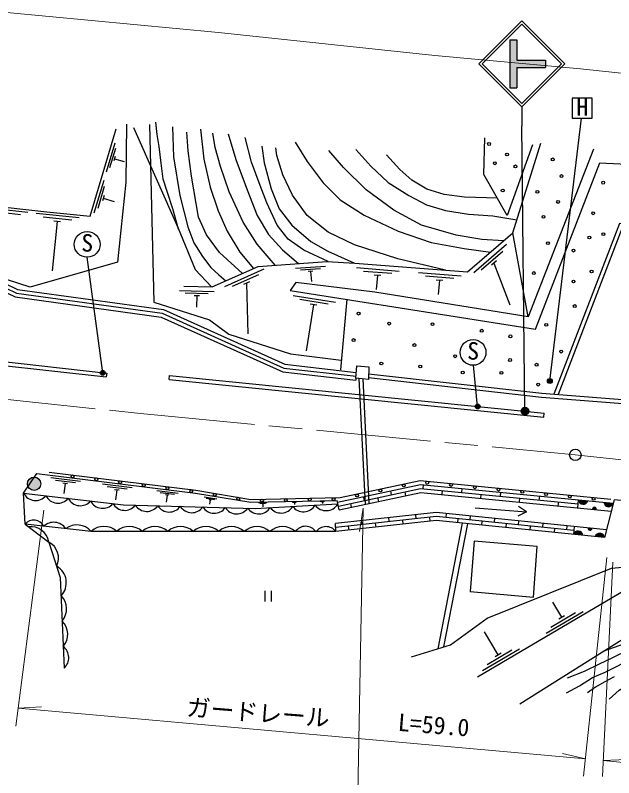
# Model space of a CAD drawing. Units: millimetres at full size, sheet at 1:1000; details may follow other scales. Extents: x 40000 to 680000, y 20000 to 380000.
# Drawn here: x 317722 to 380382, y 259285 to 339170 of the extents above; entities that cross this region are included whole.
import ezdxf
from ezdxf.enums import TextEntityAlignment as Align

# ---------------------------------------------------------------- set-up
doc = ezdxf.new("R2010")
doc.units = ezdxf.units.MM
doc.header["$LTSCALE"] = 1000
doc.linetypes.add('CHAIN', pattern=[18.5, 12, -1.5, 3.5, -1.5])
for name, color, linetype, lineweight in [('M-BGD', 7, 'Continuous', 25), ('M-BGD-EXST', 7, 'Continuous', 25), ('M-BMK', 2, 'CHAIN', 13), ('M-BMK-SRVR', 3, 'Continuous', 25), ('M-STR-HTXT', 7, 'Continuous', 13), ('M-STR-STRC', 7, 'Continuous', 25)]:
    doc.layers.add(name, color=color, linetype=linetype, lineweight=lineweight)
doc.styles.add('ＭＳ ゴシック', font='')
doc.styles.get('ＭＳ ゴシック').set_extended_font_data('MS Gothic')

msp = doc.modelspace()

# ---------------------------------------------------------------- hatches: boundary and pattern name
at = {"layer": 'M-BGD'}
for points in [[(320400, 290079, -0.41421), (319700, 289379, -0.41421), (319000, 290079, -1)], [(377674, 288298), (376688, 288394, 0.82183)], [(378552, 287377), (378152, 287416, -0.4608), (378375, 287631, -0.4608)], [(380338, 288039), (379351, 288135, 0.82183)], [(378100, 285428), (377700, 285469, 0.4608), (377876, 285215, 0.4608)], [(376159, 284772), (377145, 284672, 0.82183)], [(378429, 284541), (379414, 284441, 0.82183)]]:
    msp.add_hatch(color=256, dxfattribs=at).paths.add_polyline_path(points)
at = {"layer": 'M-BGD-EXST'}
for points in [[(327098, 301830, -0.41421), (326998, 301490, -0.41421), (326659, 301590, -1)], [(373911, 300970, -0.41421), (373811, 300631, -0.41421), (373472, 300731, -1)], [(366354, 298298, -0.41421), (366254, 297959, -0.41421), (365915, 298059, -1)]]:
    msp.add_hatch(color=256, dxfattribs=at).paths.add_polyline_path(points)
at = {"layer": 'M-STR-STRC'}
for points in [[(369500, 336577), (370250, 336577), (370250, 334452), (373250, 334452), (373250, 333702), (370250, 333702), (370250, 331577), (369500, 331577)], [(370746, 297477, -1), (371421, 297907, -0.41421), (371299, 297355, -0.41421)]]:
    msp.add_hatch(color=256, dxfattribs=at).paths.add_polyline_path(points)

# ---------------------------------------------------------------- linework, layer by layer
at = {"layer": 'M-BGD'}
for p, q in [((328151, 325765), (327250, 322747)), ((328202, 325202), (327601, 323190)), ((328173, 324370), (328033, 323901)), ((328103, 324136), (329109, 323835)), ((326989, 321874), (325959, 318425)), ((327047, 321231), (326361, 318931)), ((327014, 320281), (326854, 319744)), ((326934, 320012), (328084, 319669)), ((319043, 318488), (314569, 318976)), ((318264, 318271), (315282, 318597)), ((324404, 317930), (319927, 318383)), ((323628, 317707), (320643, 318009)), ((322105, 317560), (321583, 312388)), ((322453, 317524), (321757, 317595)), ((371435, 307582), (369822, 316378)), ((369148, 315135), (365744, 312192)), ((368777, 314417), (366508, 312455)), ((368103, 313438), (367574, 312980)), ((367839, 313209), (369517, 308820)), ((343750, 312558), (339637, 310733)), ((350188, 312859), (347046, 312628)), ((349679, 312611), (347585, 312457)), ((357933, 312338), (353447, 312695)), ((343187, 311980), (340444, 310763)), ((348892, 312342), (348403, 312307)), ((348648, 312325), (348724, 311277)), ((357161, 312099), (354171, 312336)), ((355991, 311891), (355294, 311946)), ((355642, 311918), (355524, 310423)), ((364425, 311822), (359940, 312179)), ((363654, 311583), (360663, 311820)), ((342257, 311239), (341617, 310955)), ((341937, 311097), (342078, 305804)), ((362484, 311375), (361786, 311430)), ((362135, 311402), (362016, 309907)), ((338531, 310206), (334932, 310294)), ((337925, 309980), (335526, 310039)), ((337000, 309763), (336440, 309777)), ((336720, 309770), (336690, 308570)), ((351255, 309084), (346811, 309787)), ((350467, 308905), (347504, 309374)), ((352427, 309424), (351791, 302033)), ((348939, 308843), (348172, 304003)), ((349285, 308788), (348593, 308898)), ((277856, 306805), (327253, 301284)), ((277909, 307202), (327297, 301682)), ((327297, 301682), (327253, 301284)), ((333832, 301014), (333872, 301412)), ((333872, 301412), (373090, 297472)), ((333832, 301014), (373050, 297074)), ((353388, 301165), (353369, 300951)), ((353705, 301126), (354341, 287917)), ((354123, 301076), (354753, 288005)), ((373050, 297074), (373090, 297472)), ((324562, 290327), (321436, 290715)), ((324015, 290183), (321931, 290442)), ((323190, 290074), (322704, 290134)), ((322947, 290104), (322818, 289062)), ((329972, 289655), (326846, 290043)), ((329426, 289511), (327342, 289770)), ((328601, 289402), (328115, 289463)), ((328358, 289432), (328228, 288390)), ((334780, 289058), (332548, 289335)), ((357121, 288936), (357034, 289342)), ((358632, 288833), (358545, 289240)), ((360419, 289559), (360459, 289973)), ((362407, 288948), (362448, 289362)), ((364476, 289164), (364517, 289578)), ((334390, 288955), (332901, 289140)), ((333801, 288877), (333453, 288921)), ((333627, 288899), (333535, 288155)), ((338832, 288459), (337501, 288680)), ((338596, 288407), (337708, 288555)), ((338241, 288375), (338033, 288409)), ((338137, 288392), (338063, 287948)), ((354272, 288327), (354185, 288734)), ((355783, 288225), (355697, 288632)), ((366465, 288553), (366505, 288967)), ((368533, 288770), (368574, 289184)), ((370522, 288158), (370562, 288572)), ((372590, 288375), (372631, 288789)), ((376607, 287567), (376688, 288394)), ((376688, 288394), (380338, 288039)), ((344075, 288097), (343175, 288078)), ((343926, 288034), (343326, 288021)), ((343697, 287969), (343557, 287966)), ((343627, 287967), (343634, 287668)), ((347178, 288143), (346728, 288134)), ((347103, 288112), (346803, 288106)), ((346989, 288079), (346919, 288078)), ((346954, 288079), (346957, 287929)), ((350104, 288241), (349654, 288232)), ((350030, 288209), (349730, 288203)), ((349916, 288177), (349846, 288176)), ((349881, 288176), (349884, 288027)), ((351637, 287340), (351425, 288333)), ((352935, 287617), (352848, 288023)), ((371246, 287135), (370414, 287710)), ((374579, 287764), (374619, 288178)), ((359699, 286428), (359652, 286850)), ((362831, 286983), (362788, 286561)), ((354037, 285799), (353990, 286221)), ((356868, 286114), (356821, 286536)), ((358331, 285849), (358284, 286271)), ((361161, 286164), (361115, 286586)), ((364054, 286432), (364011, 286009)), ((365363, 286725), (365320, 286303)), ((366585, 286174), (366542, 285752)), ((367894, 286467), (367851, 286045)), ((370426, 286210), (370383, 285787)), ((351297, 285067), (351251, 285916)), ((352669, 285220), (352622, 285642)), ((355500, 285534), (355453, 285956)), ((364521, 285957), (361960, 272800)), ((365086, 285900), (362574, 272992)), ((369117, 285916), (369074, 285494)), ((371648, 285658), (371605, 285236)), ((372957, 285952), (372914, 285530)), ((374180, 285401), (374137, 284978)), ((375488, 285694), (375445, 285272)), ((376245, 285617), (376159, 284772)), ((343860, 278852), (343860, 277734)), ((344527, 278852), (344527, 277734)), ((374934, 276094), (373995, 277690)), ((373299, 274436), (377178, 276718)), ((373794, 275075), (376379, 276597)), ((374633, 275917), (375236, 276272)), ((368282, 272179), (366867, 274584)), ((366647, 270521), (370525, 272803)), ((367141, 271160), (369727, 272682)), ((367980, 272002), (368583, 272357))]:
    msp.add_line(p, q, dxfattribs=at)
for points in [[(329384, 327746), (329287, 321680), (328411, 313296), (319277, 310690), (314404, 312255)], [(331774, 327710), (332227, 309115), (338068, 307253), (340096, 305754), (346523, 303702), (351851, 303046)], [(334824, 316763), (334228, 318883), (333637, 320698), (333205, 321980), (332989, 323665), (332801, 325422), (332589, 326691), (332441, 327972)], [(310271, 319732), (314433, 319293), (321014, 318574), (325554, 318116), (328283, 327255)], [(330102, 327423), (334790, 316848), (336546, 312533), (338271, 310712)], [(334181, 327495), (334296, 324332), (334951, 320292), (335787, 316989), (336421, 315318), (337329, 313892), (338194, 312754), (339044, 311976), (339777, 311343)], [(341513, 312113), (339091, 314306), (337749, 316151), (336912, 318030), (336166, 322298), (335821, 324974), (335694, 326933)], [(337105, 327231), (337460, 324103), (338114, 321175), (338962, 318666), (339914, 316557), (341235, 314352), (342674, 312628)], [(344948, 312976), (343034, 315190), (341567, 317505), (340110, 320672), (339226, 323324), (338664, 325318), (338412, 326819)], [(340008, 326740), (340811, 324047), (342004, 320891), (343048, 318206), (344229, 316200), (345698, 314593), (347378, 313154)], [(350469, 313364), (347946, 314548), (346295, 315705), (345126, 317172), (344056, 319516), (343379, 321326), (342450, 323784), (341785, 326351)], [(371866, 325609), (369238, 318204), (366797, 322491), (366898, 326325)], [(335358, 310784), (338351, 310710), (343165, 312845), (350343, 313371), (353273, 313210), (365073, 312273), (369822, 316378), (372756, 325767)], [(343530, 325455), (343783, 323713), (344505, 320992), (345342, 318883), (346696, 317162), (348657, 315453), (350434, 314456), (353164, 313216)], [(362776, 312455), (357778, 313640), (353253, 315111), (350467, 316429), (348288, 318193), (346752, 320317), (345743, 322460), (345101, 324469), (345021, 325294)], [(378268, 325154), (371435, 307582), (355352, 310155), (347099, 311176), (346515, 310340), (372182, 306276), (378915, 323715), (401588, 322601), (409116, 321995), (416578, 320145), (417355, 310660), (411898, 302895), (411347, 297382), (391799, 298448)], [(347031, 325864), (348292, 323859), (349943, 321613), (351732, 319848), (354257, 318241), (357825, 316543), (361253, 315374), (364738, 314721), (367480, 314354)], [(368832, 315522), (366588, 315664), (363892, 316120), (360257, 317174), (357372, 318748), (354460, 320891), (352076, 323217), (350562, 324993)], [(353375, 325099), (354946, 323345), (356757, 321661), (358936, 320286), (360795, 319320), (362767, 318713), (365178, 318333), (367734, 318139), (368766, 317978), (370243, 317725)], [(368215, 320000), (364760, 320104), (362636, 320384), (360816, 320944), (359253, 321877), (357970, 323019), (356593, 324535)], [(410562, 299579), (411126, 303193), (410881, 316102), (408945, 316696), (380973, 317358), (374097, 299472)], [(410144, 299730), (410688, 303223), (410450, 315777), (408875, 316261), (381270, 316914), (374551, 299436)], [(314368, 311723), (317844, 310048), (333114, 307943), (345839, 302205), (353401, 301354)], [(314397, 312155), (317961, 310438), (333226, 308334), (345947, 302598), (353428, 301756)], [(314340, 311290), (317726, 309659), (333002, 307553), (345732, 301813), (353369, 300951)], [(354710, 301207), (372816, 299169), (411843, 296104), (431665, 294508)], [(354722, 301610), (372855, 299570), (411875, 296505), (431665, 294911)], [(318587, 289106), (319975, 291175), (336583, 289112), (342375, 288150), (351425, 288333)], [(321266, 291317), (336626, 289409), (342396, 288451), (351752, 288640), (360111, 290424), (380073, 288483)], [(351463, 288153), (360135, 290004), (376688, 288394)], [(351550, 287746), (360159, 289584), (376647, 287980)], [(318761, 285845), (318587, 289106), (329055, 287886), (342841, 287510), (351503, 287967)], [(351637, 287340), (360183, 289164), (380128, 287224)], [(408816, 282813), (408078, 285729), (380427, 288388), (379414, 284441)], [(379628, 285273), (361795, 287088), (351251, 285916)], [(359201, 271938), (363292, 273217), (367125, 276009), (380147, 281238), (383630, 281539), (386384, 286067), (389475, 287477)], [(365873, 287573), (371246, 287135), (370332, 286703)], [(379414, 284441), (361799, 286235), (351297, 285067), (325669, 285094), (318761, 285845)], [(376202, 285195), (361797, 286662), (351274, 285492)], [(318761, 285845), (321247, 283980), (322438, 280274), (322833, 270756)], [(366132, 269870), (387281, 282316), (390575, 285038), (408122, 285501)], [(370535, 267017), (391521, 280228), (395970, 281479), (405491, 282500), (408546, 282245)], [(398347, 275605), (395498, 275803), (393125, 275710), (390690, 275493), (388085, 275121), (386193, 274734), (384685, 274452), (382607, 273692), (379255, 272506)], [(375423, 268169), (376804, 268913), (378168, 269781), (379502, 270355), (380805, 271021), (382185, 271750), (384279, 272447), (386326, 273052), (389257, 273579), (391404, 273796), (393870, 274029), (396661, 273967), (399139, 273647)], [(398822, 274431), (395683, 274591), (392613, 274668), (389837, 274529), (386906, 274141), (383928, 273506), (382030, 272711), (380185, 271796), (378866, 271176), (377284, 270417), (375517, 269735)], [(379891, 267531), (380945, 268477), (382543, 269422), (384233, 270213), (386094, 271003), (388034, 271402), (391288, 271423), (394659, 270985), (398038, 270440), (401378, 269856), (402695, 269614), (404278, 269422), (406069, 268961), (407883, 268087), (409537, 266677), (410467, 265523), (411217, 264243)], [(380420, 269874), (379366, 269316), (378482, 268773), (377629, 268169)]]:
    msp.add_lwpolyline(points, dxfattribs=at)
for points in [[(353388, 301165), (353474, 302438), (354742, 302322), (354705, 301006)], [(365764, 284054), (365359, 278809), (371995, 278217), (372371, 283505)]]:
    msp.add_lwpolyline(points, close=True, dxfattribs=at)
for centre, radius in [((367328, 325682), 150), ((369214, 324578), 150), ((367926, 323659), 150), ((373998, 324073), 150), ((370088, 323337), 150), ((374918, 322325), 150), ((379280, 321631), 150), ((368754, 320808), 150), ((372388, 320670), 150), ((374550, 319613), 150), ((373032, 318049), 150), ((378225, 318426), 150), ((379303, 316240), 150), ((377834, 315881), 150), ((373492, 315290), 150), ((376169, 314511), 150), ((378062, 312325), 150), ((372020, 312164), 150), ((376169, 311281), 150), ((376299, 308703), 150), ((353666, 307912), 150), ((356865, 306868), 150), ((361402, 306802), 150), ((373318, 306737), 150), ((366560, 306117), 150), ((353144, 305138), 150), ((369563, 305530), 150), ((359509, 304616), 150), ((363785, 303442), 150), ((374884, 303931), 150), ((356049, 302691), 150), ((369531, 303050), 150), ((360129, 302365), 150), ((372306, 302561), 150), ((364569, 301745), 150), ((368617, 301713), 150), ((372469, 300473), 150), ((323729, 290860), 150), ((319700, 290079), 700), ((326210, 290552), 150), ((328690, 290243), 150), ((331171, 289935), 150), ((358399, 289906), 150), ((360857, 290201), 150), ((363345, 289959), 150), ((333652, 289627), 150), ((336133, 289319), 150), ((355954, 289384), 150), ((365833, 289717), 150), ((368322, 289475), 150), ((370810, 289233), 150), ((338602, 288929), 150), ((341069, 288519), 150), ((343550, 288324), 150), ((346050, 288375), 150), ((348549, 288425), 150), ((351049, 288476), 150), ((353509, 288862), 150), ((373298, 288991), 150), ((375786, 288749), 150), ((378275, 288507), 150)]:
    msp.add_circle(centre, radius, dxfattribs=at)
for centre, radius, start, end in [((319846, 289738), 1409, 206.66565, 320.04173), ((322185, 289466), 1409, 206.66565, 320.04173), ((324525, 289193), 1409, 206.66565, 320.04173), ((377190, 288444), 505, 185.6149, 343.27309), ((326864, 288920), 1409, 206.66565, 320.04173), ((329171, 288708), 1409, 209.42192, 322.62431), ((331489, 288594), 1409, 211.74811, 325.12419), ((333844, 288529), 1409, 211.74811, 325.12419), ((336198, 288465), 1409, 211.74811, 325.12419), ((338552, 288401), 1409, 211.74811, 325.12419), ((340906, 288337), 1409, 211.74811, 325.12419), ((343219, 288336), 1409, 214.84035, 328.17448), ((345551, 288428), 1409, 216.33582, 329.7119), ((347903, 288552), 1409, 216.33582, 329.7119), ((350269, 288706), 1438, 216.95937, 329.08835), ((378355, 287428), 203, 345.48231, 183.40569), ((379854, 288184), 505, 185.6149, 343.27309), ((319665, 285100), 1171, 27.09855, 140.50284), ((321754, 284532), 1519, 34.06744, 133.53395), ((319320, 283637), 1958, 10.08783, 96.15554), ((324186, 283816), 1958, 40.76684, 126.83455), ((327004, 283662), 1958, 46.90572, 132.97343), ((329676, 283659), 1958, 46.90572, 132.97343), ((332348, 283656), 1958, 46.90572, 132.97343), ((335020, 283653), 1958, 46.90572, 132.97343), ((337692, 283651), 1958, 46.90572, 132.97343), ((340364, 283648), 1958, 46.90572, 132.97343), ((343036, 283645), 1958, 46.90572, 132.97343), ((345708, 283642), 1958, 46.90572, 132.97343), ((348111, 284326), 1300, 33.56683, 144.97936), ((350254, 284296), 1298, 36.47674, 144.76383), ((377897, 285417), 203, 165.22411, 3.14749), ((376642, 284625), 505, 5.3567, 163.01489), ((378912, 284394), 505, 5.3567, 163.01489), ((320294, 282270), 1958, 334.78426, 60.85197), ((321111, 279726), 1958, 315.91261, 60.85197), ((321143, 276970), 1958, 319.34139, 45.4091), ((321254, 274300), 1958, 319.34139, 45.4091), ((321865, 271852), 1462, 311.45126, 53.29923)]:
    msp.add_arc(centre, radius, start, end, dxfattribs=at)
at = {"layer": 'M-BGD-EXST'}
for p, q in [((378121, 330492), (376021, 330492)), ((376021, 330492), (376021, 328392)), ((378121, 328392), (378121, 330492)), ((373691, 300851), (376997, 328392)), ((376021, 328392), (378121, 328392)), ((326878, 301710), (325241, 313816)), ((366135, 298179), (365704, 302499))]:
    msp.add_line(p, q, dxfattribs=at)
for centre, radius in [((325254, 315166), 1350), ((365656, 303848), 1350), ((326878, 301710), 250), ((373691, 300851), 250), ((366135, 298179), 250)]:
    msp.add_circle(centre, radius, dxfattribs=at)
at = {"layer": 'M-BMK'}
msp.add_lwpolyline([(277345, 303038), (330829, 297448), (376361, 293108), (392102, 291453), (420526, 288990), (446909, 287389), (475877, 286479), (479400, 286398), (551531, 284772), (575484, 284288)], dxfattribs=at)
at = {"layer": 'M-BMK-SRVR'}
msp.add_circle((376361, 293108), 600, dxfattribs=at)
at = {"layer": 'M-STR-HTXT'}
for p, q in [((317773, 264691), (320725, 287327)), ((354145, 287518), (353759, 285094)), ((379653, 282377), (377221, 259447)), ((379193, 259426), (380289, 281874)), ((318021, 266592), (320473, 266715)), ((318021, 266592), (377413, 261251)), ((377413, 261251), (375022, 261809)), ((379275, 261095), (381728, 261191))]:
    msp.add_line(p, q, dxfattribs=at)
for points in [[(576172, 323834), (546468, 324669), (517919, 325195), (475919, 326070), (465942, 326470), (441762, 327569), (424941, 328797), (406737, 330383), (376899, 333545), (361667, 334964), (339005, 337362), (316854, 339458), (293690, 341785), (282736, 342933)], [(390722, 248223), (353459, 250155), (354145, 287518)], [(379275, 261095), (397323, 259275), (405392, 258613)]]:
    msp.add_lwpolyline(points, dxfattribs=at)
at = {"layer": 'M-STR-STRC'}
for p, q in [((366251, 334078), (370751, 338578)), ((366605, 334078), (370751, 338224)), ((375251, 334078), (370751, 338578)), ((374898, 334078), (370751, 338224)), ((369500, 336577), (369500, 331577)), ((369500, 336577), (370250, 336577)), ((370250, 336577), (370250, 334452)), ((366251, 334078), (370751, 329577)), ((366605, 334078), (370751, 329931)), ((370250, 334452), (373250, 334452)), ((370751, 329931), (374898, 334078)), ((370751, 329578), (375251, 334078)), ((373250, 334452), (373250, 333702)), ((370250, 333702), (373250, 333702)), ((370250, 333702), (370250, 331577)), ((369500, 331577), (370250, 331577)), ((370751, 329577), (370751, 327577)), ((371084, 297692), (370751, 327577))]:
    msp.add_line(p, q, dxfattribs=at)
msp.add_circle((371084, 297692), 400, dxfattribs=at)

# ---------------------------------------------------------------- texts
at = {"layer": 'M-BGD-EXST', "style": 'ＭＳ ゴシック'}
msp.add_text('H', height=1833, dxfattribs=at).set_placement((376474, 328084), align=Align.BOTTOM_LEFT)
for p in [(324599, 313873), (365001, 302556)]:
    msp.add_text('S', height=1833, rotation=358.508, dxfattribs=at).set_placement(p, align=Align.BOTTOM_LEFT)
at = {"layer": 'M-STR-HTXT', "style": 'ＭＳ ゴシック'}
for s, rotation, p in [('ガードレール', 355.478, (335561, 265239)), ('L=59.0', 355.392, (357690, 263657))]:
    msp.add_text(s, height=1833, rotation=rotation, dxfattribs=at).set_placement(p, align=Align.BOTTOM_LEFT)

doc.saveas('drawing.dxf')
